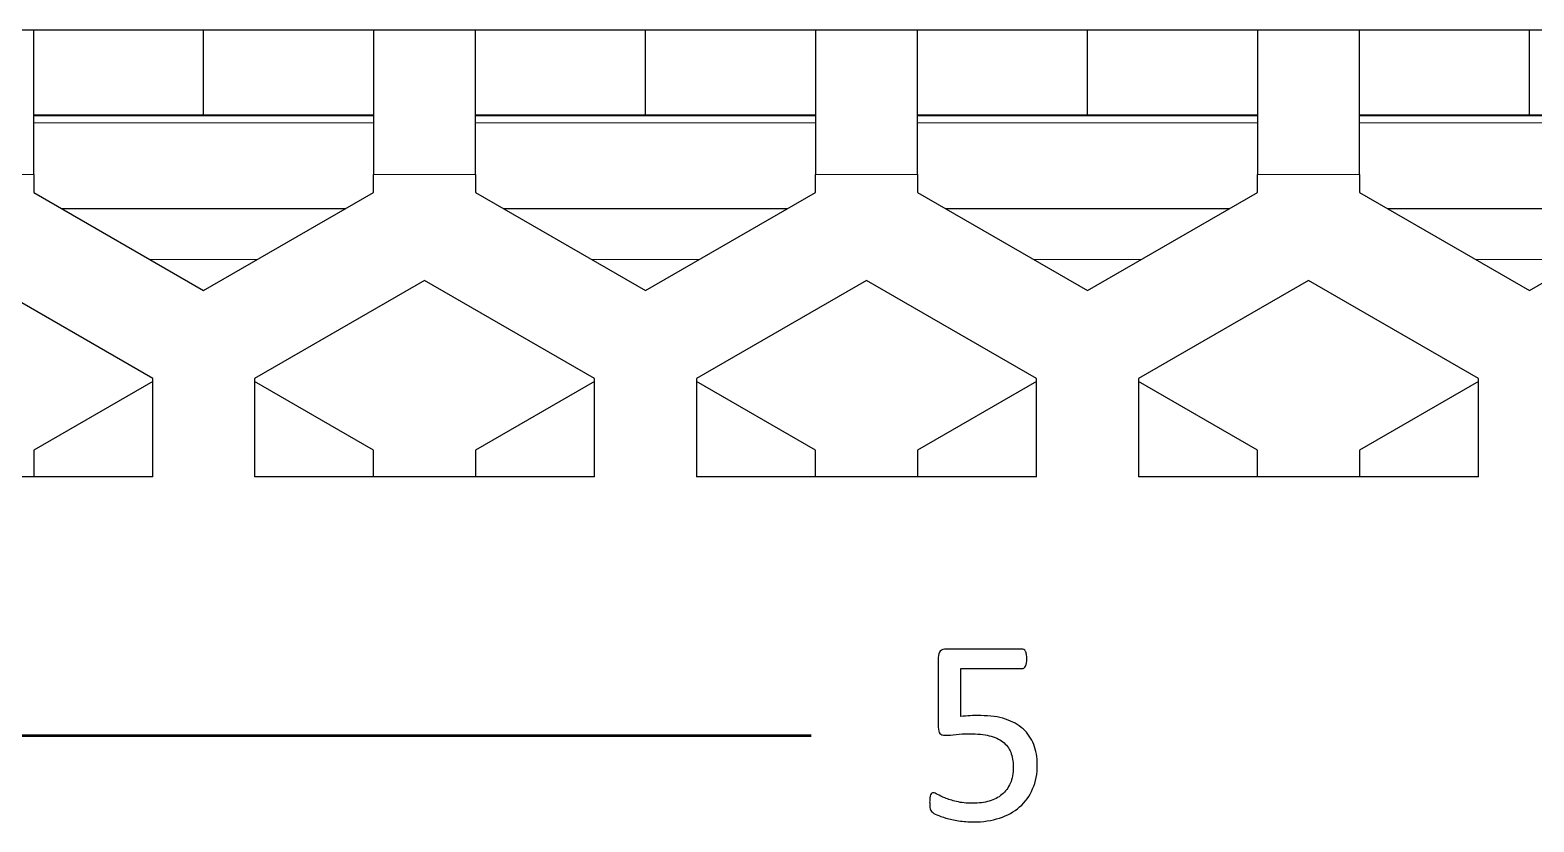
# Model space of a CAD drawing. Extents: x -260425 to 1294666, y -169889 to -2349.
# Drawn here: x 1000768.6 to 1000945.6, y -26343.7 to -26250.5 of the extents above; entities that cross this region are included whole.
import ezdxf

# ---------------------------------------------------------------- set-up
doc = ezdxf.new("R2010")
doc.units = 0
doc.header["$LTSCALE"] = 100
doc.layers.add('case', color=7, linetype='Continuous')
doc.layers.add('marking', color=7, linetype='Continuous')

# ---------------------------------------------------------------- blocks, each defined once
blk = doc.blocks.new('АТС')
at = {"layer": 'case', "lineweight": 25}
for points in [[(2312, 217.99), (2312, 217.99), (2300, 217.99), (2300, 217.99)], [(2312, 200.99), (2312, 200.99), (2312, 217.99), (2312, 217.99)], [(2332, 217.99), (2332, 217.99), (2312, 217.99), (2312, 217.99)], [(2332, 207.99), (2332, 207.99), (2332, 217.99), (2332, 217.99)], [(2352, 217.99), (2352, 217.99), (2332, 217.99), (2332, 217.99)], [(2364, 217.99), (2364, 217.99), (2352, 217.99), (2352, 217.99)], [(2352, 217.99), (2352, 217.99), (2352, 200.99), (2352, 200.99)], [(2364, 200.99), (2364, 200.99), (2364, 217.99), (2364, 217.99)], [(2384, 217.99), (2384, 217.99), (2364, 217.99), (2364, 217.99)], [(2384, 207.99), (2384, 207.99), (2384, 217.99), (2384, 217.99)], [(2404, 217.99), (2404, 217.99), (2384, 217.99), (2384, 217.99)], [(2416, 217.99), (2416, 217.99), (2404, 217.99), (2404, 217.99)], [(2404, 217.99), (2404, 217.99), (2404, 200.99), (2404, 200.99)], [(2416, 200.99), (2416, 200.99), (2416, 217.99), (2416, 217.99)], [(2436, 217.99), (2436, 217.99), (2416, 217.99), (2416, 217.99)], [(2436, 207.99), (2436, 207.99), (2436, 217.99), (2436, 217.99)], [(2456, 217.99), (2456, 217.99), (2436, 217.99), (2436, 217.99)], [(2468, 217.99), (2468, 217.99), (2456, 217.99), (2456, 217.99)], [(2456, 217.99), (2456, 217.99), (2456, 200.99), (2456, 200.99)], [(2468, 200.99), (2468, 200.99), (2468, 217.99), (2468, 217.99)], [(2488, 217.99), (2488, 217.99), (2468, 217.99), (2468, 217.99)], [(2488, 207.99), (2488, 207.99), (2488, 217.99), (2488, 217.99)], [(2508, 217.99), (2508, 217.99), (2488, 217.99), (2488, 217.99)], [(2332, 207.99), (2332, 207.99), (2312, 207.99), (2312, 207.99)], [(2352, 207.99), (2352, 207.99), (2332, 207.99), (2332, 207.99)], [(2384, 207.99), (2384, 207.99), (2364, 207.99), (2364, 207.99)], [(2404, 207.99), (2404, 207.99), (2384, 207.99), (2384, 207.99)], [(2436, 207.99), (2436, 207.99), (2416, 207.99), (2416, 207.99)], [(2456, 207.99), (2456, 207.99), (2436, 207.99), (2436, 207.99)], [(2488, 207.99), (2488, 207.99), (2468, 207.99), (2468, 207.99)], [(2508, 207.99), (2508, 207.99), (2488, 207.99), (2488, 207.99)], [(2312, 200.99), (2312, 200.99), (2312, 198.87), (2312, 198.87)], [(2352, 198.87), (2352, 198.87), (2352, 200.99), (2352, 200.99)], [(2364, 200.99), (2364, 200.99), (2364, 198.87), (2364, 198.87)], [(2404, 198.87), (2404, 198.87), (2404, 200.99), (2404, 200.99)], [(2416, 200.99), (2416, 200.99), (2416, 198.87), (2416, 198.87)], [(2456, 198.87), (2456, 198.87), (2456, 200.99), (2456, 200.99)], [(2468, 200.99), (2468, 200.99), (2468, 198.87), (2468, 198.87)], [(2312, 198.87), (2312, 198.87), (2332, 187.32), (2332, 187.32)], [(2332, 187.32), (2332, 187.32), (2352, 198.87), (2352, 198.87)], [(2364, 198.87), (2364, 198.87), (2384, 187.32), (2384, 187.32)], [(2384, 187.32), (2384, 187.32), (2404, 198.87), (2404, 198.87)], [(2416, 198.87), (2416, 198.87), (2436, 187.32), (2436, 187.32)], [(2436, 187.32), (2436, 187.32), (2456, 198.87), (2456, 198.87)], [(2468, 198.87), (2468, 198.87), (2488, 187.32), (2488, 187.32)], [(2488, 187.32), (2488, 187.32), (2508, 198.87), (2508, 198.87)], [(2315.25, 196.99), (2315.25, 196.99), (2348.75, 196.99), (2348.75, 196.99)], [(2367.25, 196.99), (2367.25, 196.99), (2400.75, 196.99), (2400.75, 196.99)], [(2419.25, 196.99), (2419.25, 196.99), (2452.75, 196.99), (2452.75, 196.99)], [(2471.25, 196.99), (2471.25, 196.99), (2504.75, 196.99), (2504.75, 196.99)], [(2326, 176.96), (2326, 176.96), (2306, 188.51), (2306, 188.51)], [(2358, 188.51), (2358, 188.51), (2338, 176.96), (2338, 176.96)], [(2378, 176.96), (2378, 176.96), (2358, 188.51), (2358, 188.51)], [(2410, 188.51), (2410, 188.51), (2390, 176.96), (2390, 176.96)], [(2430, 176.96), (2430, 176.96), (2410, 188.51), (2410, 188.51)], [(2462, 188.51), (2462, 188.51), (2442, 176.96), (2442, 176.96)], [(2482, 176.96), (2482, 176.96), (2462, 188.51), (2462, 188.51)], [(2326, 165.42), (2326, 165.42), (2326, 176.96), (2326, 176.96)], [(2338, 176.96), (2338, 176.96), (2338, 165.42), (2338, 165.42)], [(2378, 165.42), (2378, 165.42), (2378, 176.96), (2378, 176.96)], [(2390, 176.96), (2390, 176.96), (2390, 165.42), (2390, 165.42)], [(2430, 165.42), (2430, 165.42), (2430, 176.96), (2430, 176.96)], [(2442, 176.96), (2442, 176.96), (2442, 165.42), (2442, 165.42)], [(2482, 165.42), (2482, 165.42), (2482, 176.96), (2482, 176.96)], [(2326, 176.62), (2326, 176.62), (2312, 168.54), (2312, 168.54)], [(2352, 168.54), (2352, 168.54), (2338, 176.62), (2338, 176.62)], [(2378, 176.62), (2378, 176.62), (2364, 168.54), (2364, 168.54)], [(2404, 168.54), (2404, 168.54), (2390, 176.62), (2390, 176.62)], [(2430, 176.62), (2430, 176.62), (2416, 168.54), (2416, 168.54)], [(2456, 168.54), (2456, 168.54), (2442, 176.62), (2442, 176.62)], [(2482, 176.62), (2482, 176.62), (2468, 168.54), (2468, 168.54)], [(2312, 168.54), (2312, 168.54), (2312, 165.42), (2312, 165.42)], [(2352, 165.42), (2352, 165.42), (2352, 168.54), (2352, 168.54)], [(2364, 168.54), (2364, 168.54), (2364, 165.42), (2364, 165.42)], [(2404, 165.42), (2404, 165.42), (2404, 168.54), (2404, 168.54)], [(2416, 168.54), (2416, 168.54), (2416, 165.42), (2416, 165.42)], [(2456, 165.42), (2456, 165.42), (2456, 168.54), (2456, 168.54)], [(2468, 168.54), (2468, 168.54), (2468, 165.42), (2468, 165.42)], [(2326, 165.42), (2326, 165.42), (2286, 165.42), (2286, 165.42)], [(2378, 165.42), (2378, 165.42), (2338, 165.42), (2338, 165.42)], [(2430, 165.42), (2430, 165.42), (2390, 165.42), (2390, 165.42)], [(2482, 165.42), (2482, 165.42), (2442, 165.42), (2442, 165.42)]]:
    blk.add_open_spline(points, degree=3, dxfattribs=at)
at = {"layer": 'case', "lineweight": 18}
for points in [[(2312, 207.89), (2312, 207.89), (2352, 207.89), (2352, 207.89)], [(2312, 207.09), (2312, 207.09), (2352, 207.09), (2352, 207.09)], [(2364, 207.89), (2364, 207.89), (2404, 207.89), (2404, 207.89)], [(2364, 207.09), (2364, 207.09), (2404, 207.09), (2404, 207.09)], [(2416, 207.89), (2416, 207.89), (2456, 207.89), (2456, 207.89)], [(2416, 207.09), (2416, 207.09), (2456, 207.09), (2456, 207.09)], [(2468, 207.89), (2468, 207.89), (2508, 207.89), (2508, 207.89)], [(2468, 207.09), (2468, 207.09), (2508, 207.09), (2508, 207.09)], [(2312, 200.99), (2312, 200.99), (2300, 200.99), (2300, 200.99)], [(2364, 200.99), (2364, 200.99), (2352, 200.99), (2352, 200.99)], [(2416, 200.99), (2416, 200.99), (2404, 200.99), (2404, 200.99)], [(2468, 200.99), (2468, 200.99), (2456, 200.99), (2456, 200.99)], [(2325.65, 190.99), (2325.65, 190.99), (2338.36, 190.99), (2338.36, 190.99)], [(2377.65, 190.99), (2377.65, 190.99), (2390.36, 190.99), (2390.36, 190.99)], [(2429.65, 190.99), (2429.65, 190.99), (2442.36, 190.99), (2442.36, 190.99)], [(2481.65, 190.99), (2481.65, 190.99), (2494.36, 190.99), (2494.36, 190.99)]]:
    blk.add_open_spline(points, degree=3, dxfattribs=at)
at = {"layer": 'marking'}
blk.add_open_spline([(2430.1, 131.53), (2430.1, 130.46), (2429.92, 129.51), (2429.55, 128.67), (2429.55, 128.67), (2429.19, 127.83), (2428.68, 127.13), (2428.02, 126.55), (2428.02, 126.55), (2427.36, 125.98), (2426.57, 125.54), (2425.65, 125.24), (2425.65, 125.24), (2424.74, 124.94), (2423.73, 124.79), (2422.61, 124.79), (2422.61, 124.79), (2421.99, 124.79), (2421.4, 124.83), (2420.84, 124.92), (2420.84, 124.92), (2420.28, 125.01), (2419.79, 125.12), (2419.35, 125.25), (2419.35, 125.25), (2418.92, 125.37), (2418.56, 125.5), (2418.28, 125.63), (2418.28, 125.63), (2418, 125.75), (2417.83, 125.84), (2417.75, 125.92), (2417.75, 125.92), (2417.67, 125.99), (2417.61, 126.06), (2417.58, 126.12), (2417.58, 126.12), (2417.55, 126.18), (2417.53, 126.26), (2417.5, 126.34), (2417.5, 126.34), (2417.47, 126.43), (2417.46, 126.54), (2417.45, 126.68), (2417.45, 126.68), (2417.44, 126.81), (2417.43, 126.97), (2417.43, 127.16), (2417.43, 127.16), (2417.43, 127.33), (2417.44, 127.49), (2417.45, 127.63), (2417.45, 127.63), (2417.47, 127.77), (2417.5, 127.88), (2417.54, 127.97), (2417.54, 127.97), (2417.58, 128.05), (2417.63, 128.12), (2417.68, 128.16), (2417.68, 128.16), (2417.74, 128.2), (2417.81, 128.22), (2417.88, 128.22), (2417.88, 128.22), (2417.98, 128.22), (2418.14, 128.16), (2418.36, 128.02), (2418.36, 128.02), (2418.58, 127.9), (2418.87, 127.76), (2419.23, 127.61), (2419.23, 127.61), (2419.61, 127.46), (2420.05, 127.32), (2420.6, 127.18), (2420.6, 127.18), (2421.14, 127.05), (2421.79, 126.98), (2422.53, 126.98), (2422.53, 126.98), (2423.22, 126.98), (2423.86, 127.07), (2424.44, 127.23), (2424.44, 127.23), (2425.01, 127.4), (2425.52, 127.65), (2425.93, 128.01), (2425.93, 128.01), (2426.35, 128.36), (2426.68, 128.8), (2426.92, 129.33), (2426.92, 129.33), (2427.16, 129.87), (2427.27, 130.51), (2427.27, 131.28), (2427.27, 131.28), (2427.27, 131.92), (2427.17, 132.49), (2426.97, 132.98), (2426.97, 132.98), (2426.77, 133.47), (2426.46, 133.88), (2426.04, 134.21), (2426.04, 134.21), (2425.62, 134.53), (2425.09, 134.77), (2424.45, 134.94), (2424.45, 134.94), (2423.81, 135.09), (2423.04, 135.17), (2422.16, 135.17), (2422.16, 135.17), (2421.52, 135.17), (2420.98, 135.14), (2420.53, 135.08), (2420.53, 135.08), (2420.07, 135.02), (2419.65, 134.99), (2419.25, 134.99), (2419.25, 134.99), (2418.96, 134.99), (2418.76, 135.06), (2418.63, 135.19), (2418.63, 135.19), (2418.51, 135.32), (2418.45, 135.58), (2418.45, 135.96), (2418.45, 135.96), (2418.45, 135.96), (2418.45, 144.14), (2418.45, 144.14), (2418.45, 144.14), (2418.45, 144.48), (2418.53, 144.73), (2418.68, 144.89), (2418.68, 144.89), (2418.85, 145.06), (2419.08, 145.14), (2419.38, 145.14), (2419.38, 145.14), (2419.38, 145.14), (2428.27, 145.14), (2428.27, 145.14), (2428.27, 145.14), (2428.35, 145.14), (2428.43, 145.12), (2428.51, 145.07), (2428.51, 145.07), (2428.59, 145.03), (2428.65, 144.96), (2428.71, 144.86), (2428.71, 144.86), (2428.75, 144.77), (2428.8, 144.66), (2428.82, 144.51), (2428.82, 144.51), (2428.85, 144.37), (2428.86, 144.2), (2428.86, 144), (2428.86, 144), (2428.86, 143.63), (2428.81, 143.34), (2428.71, 143.13), (2428.71, 143.13), (2428.61, 142.93), (2428.47, 142.83), (2428.29, 142.83), (2428.29, 142.83), (2428.29, 142.83), (2421.11, 142.83), (2421.11, 142.83), (2421.11, 142.83), (2421.11, 142.83), (2421.11, 137.19), (2421.11, 137.19), (2421.11, 137.19), (2421.46, 137.24), (2421.82, 137.27), (2422.18, 137.29), (2422.18, 137.29), (2422.55, 137.3), (2422.97, 137.3), (2423.45, 137.3), (2423.45, 137.3), (2424.55, 137.3), (2425.52, 137.16), (2426.35, 136.89), (2426.35, 136.89), (2427.17, 136.62), (2427.87, 136.23), (2428.42, 135.73), (2428.42, 135.73), (2428.97, 135.23), (2429.39, 134.62), (2429.67, 133.9), (2429.67, 133.9), (2429.95, 133.19), (2430.1, 132.4), (2430.1, 131.53)], degree=3, knots=[0, 0, 0, 0, 0.019608, 0.019608, 0.019608, 0.019608, 0.039216, 0.039216, 0.039216, 0.039216, 0.058824, 0.058824, 0.058824, 0.058824, 0.078431, 0.078431, 0.078431, 0.078431, 0.098039, 0.098039, 0.098039, 0.098039, 0.117647, 0.117647, 0.117647, 0.117647, 0.137255, 0.137255, 0.137255, 0.137255, 0.156863, 0.156863, 0.156863, 0.156863, 0.176471, 0.176471, 0.176471, 0.176471, 0.196078, 0.196078, 0.196078, 0.196078, 0.215686, 0.215686, 0.215686, 0.215686, 0.235294, 0.235294, 0.235294, 0.235294, 0.254902, 0.254902, 0.254902, 0.254902, 0.27451, 0.27451, 0.27451, 0.27451, 0.294118, 0.294118, 0.294118, 0.294118, 0.313725, 0.313725, 0.313725, 0.313726, 0.333333, 0.333333, 0.333333, 0.333333, 0.352941, 0.352941, 0.352941, 0.352941, 0.372549, 0.372549, 0.372549, 0.372549, 0.392157, 0.392157, 0.392157, 0.392157, 0.411765, 0.411765, 0.411765, 0.411765, 0.431373, 0.431373, 0.431373, 0.431373, 0.45098, 0.45098, 0.45098, 0.45098, 0.470588, 0.470588, 0.470588, 0.470588, 0.490196, 0.490196, 0.490196, 0.490196, 0.509804, 0.509804, 0.509804, 0.509804, 0.529412, 0.529412, 0.529412, 0.529412, 0.54902, 0.54902, 0.54902, 0.54902, 0.568627, 0.568627, 0.568627, 0.568627, 0.588235, 0.588235, 0.588235, 0.588235, 0.607843, 0.607843, 0.607843, 0.607843, 0.627451, 0.627451, 0.627451, 0.627451, 0.647059, 0.647059, 0.647059, 0.647059, 0.666667, 0.666667, 0.666667, 0.666667, 0.686275, 0.686275, 0.686275, 0.686275, 0.705882, 0.705882, 0.705882, 0.705882, 0.72549, 0.72549, 0.72549, 0.72549, 0.745098, 0.745098, 0.745098, 0.745098, 0.764706, 0.764706, 0.764706, 0.764706, 0.784314, 0.784314, 0.784314, 0.784314, 0.803922, 0.803922, 0.803922, 0.803922, 0.823529, 0.823529, 0.823529, 0.823529, 0.843137, 0.843137, 0.843137, 0.843137, 0.862745, 0.862745, 0.862745, 0.862745, 0.882353, 0.882353, 0.882353, 0.882353, 0.901961, 0.901961, 0.901961, 0.901961, 0.921569, 0.921569, 0.921569, 0.921569, 0.941176, 0.941176, 0.941176, 0.941176, 0.960784, 0.960784, 0.960784, 0.960784, 1, 1, 1, 1], dxfattribs=at)
at = {"layer": 'marking', "lineweight": 50}
blk.add_open_spline([(2258.5, 134.97), (2258.5, 134.97), (2403.5, 134.97), (2403.5, 134.97)], degree=3, dxfattribs=at)

msp = doc.modelspace()

# ---------------------------------------------------------------- block references
msp.add_blockref('АТС', (998457.03, -26468.52))

doc.saveas('drawing.dxf')
